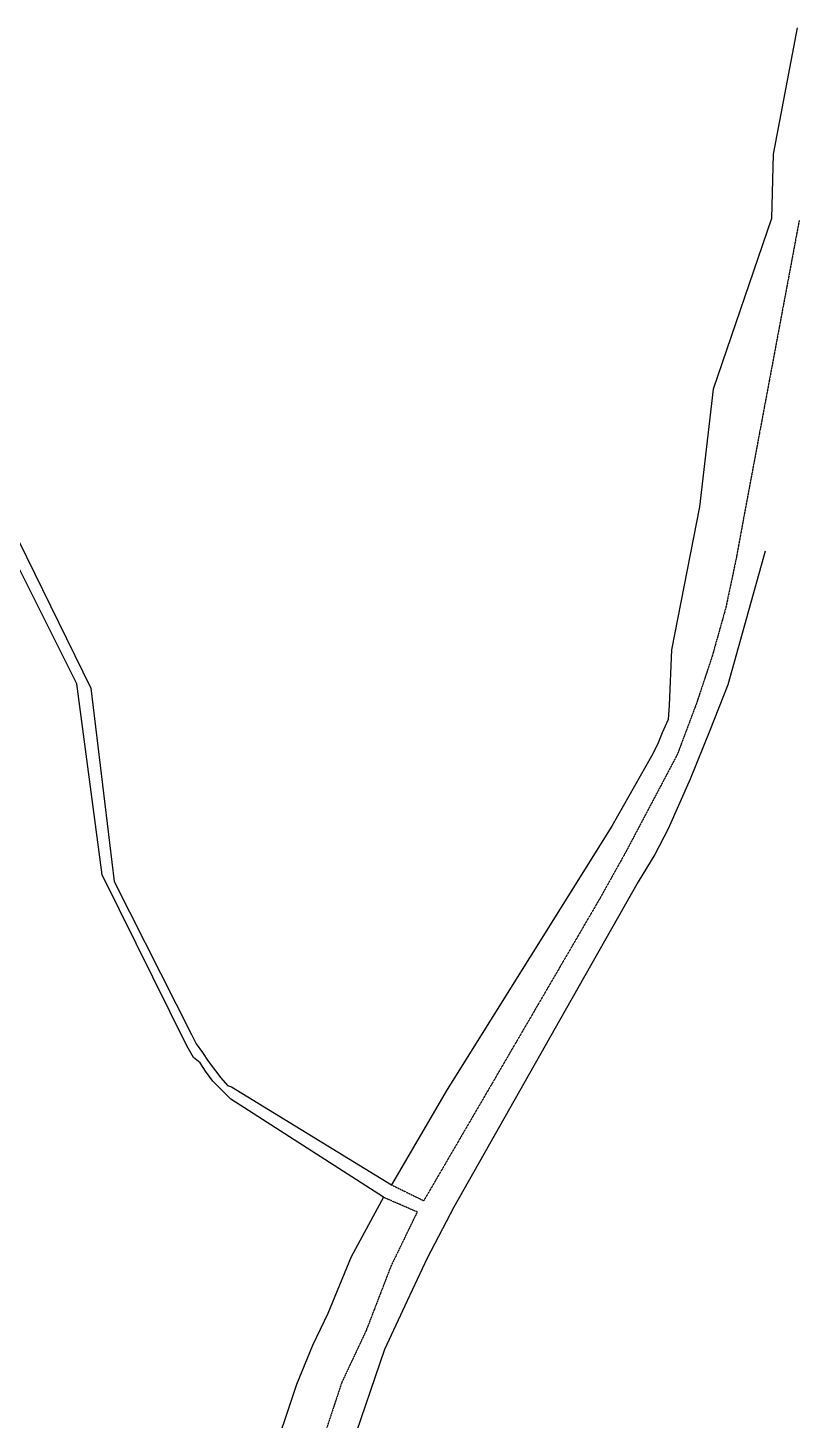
# Model space of a CAD drawing. Header units: millimetres. Extents: x 605783 to 622482, y 1302882 to 1322290.
# Drawn here: x 607740 to 608402, y 1305084 to 1306277 of the extents above; entities that cross this region are included whole.
import ezdxf

# ---------------------------------------------------------------- set-up
doc = ezdxf.new("R2010")
doc.units = ezdxf.units.MM
doc.linetypes.add('HIDDEN', pattern=[0.375, 0.25, -0.125])
doc.layers.add('2', color=7, linetype='Continuous')
doc.layers.add('3', color=7, linetype='Continuous')

msp = doc.modelspace()

# ---------------------------------------------------------------- linework, layer by layer
at = {"layer": '2', "color": 1, "linetype": 'Continuous'}
for points in [[(608399.95803, 1306276.78967), (608379.32303, 1306168.60067), (608377.76303, 1306113.45467), (608327.97003, 1305967.25767), (608316.26403, 1305866.40367), (608292.25003, 1305743.74167), (608290.22303, 1305696.22267), (608289.39603, 1305684.02467), (608284.25603, 1305672.60867), (608280.14003, 1305662.71267), (608275.00703, 1305652.56667), (608240.91003, 1305592.72167), (608099.76003, 1305366.82667), (608052.08503, 1305285.17667)], [(608045.17003, 1305274.53167), (607914.28603, 1305358.66667), (607898.87203, 1305373.97767), (607892.56703, 1305382.64467), (607888.03303, 1305389.77867), (607882.21403, 1305394.37667), (607876.42403, 1305404.31167), (607804.03803, 1305550.99367), (607782.28803, 1305714.50267), (607712.15203, 1305854.05967), (607678.05903, 1305891.80867), (607665.66803, 1305902.53267), (607653.51603, 1305910.45967), (607643.66103, 1305920.15767), (607634.31103, 1305929.34367), (607618.62603, 1305941.60567), (607604.44603, 1305950.04967), (607586.20903, 1305960.03367), (607570.50103, 1305967.97467), (607561.12303, 1305971.82367), (607549.20603, 1305975.93767), (607541.35803, 1305981.05167)], [(607718.05703, 1305865.98067), (607794.20903, 1305710.89767), (607814.16703, 1305545.10767), (607880.54103, 1305414.20667), (607884.56203, 1305406.05767), (607889.85703, 1305398.66667), (607894.89903, 1305391.27567), (607901.20403, 1305382.86467), (607905.74703, 1305377.00067), (607911.29903, 1305370.37067), (607914.84903, 1305369.08467), (608052.08503, 1305285.17667)], [(608372.54403, 1305828.21167), (608340.51803, 1305713.75967), (608325.09903, 1305674.57767), (608308.16203, 1305632.85067), (608289.19103, 1305590.35367), (608277.80103, 1305568.46467), (608263.61803, 1305545.04267), (608201.07403, 1305434.56767), (608105.61303, 1305266.05367), (608082.57903, 1305222.27567), (608065.37303, 1305185.88467), (608046.14703, 1305144.14967), (607989.57803, 1304978.28967)], [(608045.17003, 1305274.53167), (608017.46803, 1305223.55467), (607997.39903, 1305174.83567), (607984.30103, 1305147.43867), (607970.66303, 1305114.19867), (607959.56403, 1305080.69367), (607944.10503, 1305038.81867), (607938.35903, 1305008.85167), (607932.18303, 1304993.62667)]]:
    msp.add_lwpolyline(points, dxfattribs=at)
at = {"layer": '3', "color": 30, "linetype": 'HIDDEN'}
for p, q in [((608052.08503, 1305285.17667), (608079.70103, 1305271.59867)), ((608074.06203, 1305261.96267), (608045.17003, 1305274.53167))]:
    msp.add_line(p, q, dxfattribs=at)
for points in [[(608401.63103, 1306111.58067), (608354.06403, 1305857.10367), (608347.52603, 1305821.54767), (608338.67003, 1305779.64767), (608327.02103, 1305738.26667), (608313.34303, 1305697.14667), (608297.11303, 1305654.00367), (608252.72903, 1305570.05467), (608230.93303, 1305531.00067), (608079.70103, 1305271.59867)], [(608074.06203, 1305261.96267), (608051.46303, 1305215.28667), (608030.34603, 1305160.47267), (608009.28103, 1305115.57067), (607988.37403, 1305052.36767), (607968.27303, 1304997.54967), (607964.60103, 1304975.70767), (607953.23103, 1304938.64567), (607944.16403, 1304905.13267), (607937.90203, 1304873.64267), (607936.03203, 1304856.11267), (607934.14203, 1304834.77067), (607930.22303, 1304814.19867)]]:
    msp.add_lwpolyline(points, dxfattribs=at)

doc.saveas('drawing.dxf')
